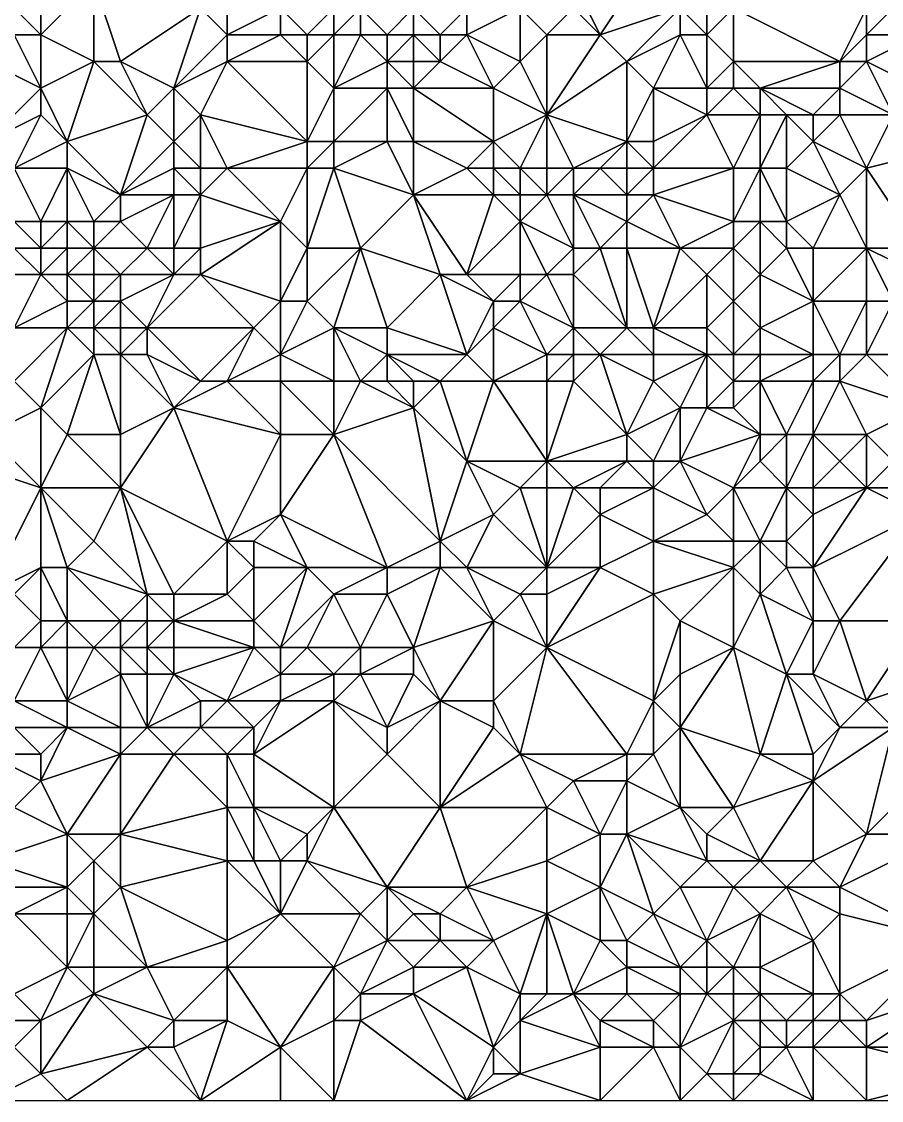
# Model space of a CAD drawing. Header units: metres. Extents: x 305150 to 305680, y 6404300 to 6404580.
# Drawn here: x 305506.6 to 305571.1, y 6404300 to 6404381 of the extents above; entities that cross this region are included whole.
import ezdxf

# ---------------------------------------------------------------- set-up
doc = ezdxf.new("R2010")
doc.units = ezdxf.units.M
doc.layers.add('TERRANG', color=8, linetype='Continuous')

msp = doc.modelspace()

# ---------------------------------------------------------------- meshes
at = {"layer": 'TERRANG'}
mesh = msp.add_polyface(dxfattribs=at)
corners = [(305504, 6404392, 8.912), (305504, 6404390, 9.248), (305506, 6404390, 9.236), (305500, 6404394, 9.308), (305500, 6404392, 9.318), (305502, 6404396, 9.285), (305506, 6404400, 9.986), (305504, 6404406, 10.354), (305502, 6404400, 10.083), (305500, 6404398, 9.939), (305508, 6404384, 11.406), (305510, 6404386, 10.392), (305508, 6404382, 12.089), (305506, 6404382, 12.509), (305502, 6404388, 10.092), (305502, 6404384, 11.909), (305506, 6404380, 12.843), (305504, 6404378, 12.988), (305508, 6404376, 12.043), (305512, 6404384, 10.591), (305512, 6404386, 10.117), (305500, 6404390, 9.59), (305510, 6404398, 9.17), (305510, 6404400, 9.606), (305514, 6404406, 10.098), (305508, 6404404, 10.29), (305506, 6404394, 8.786), (305502, 6404380, 12.914), (305504, 6404382, 12.629), (305500, 6404380, 12.833), (305508, 6404402, 10.145), (305506, 6404396, 8.956), (305502, 6404378, 13.045), (305504, 6404380, 12.96), (305500, 6404386, 11.074), (305500, 6404388, 10.179), (305508, 6404380, 12.404), (305512, 6404378, 11.47), (305508, 6404392, 9.055), (305508, 6404394, 8.864), (305512, 6404396, 9.076), (305512, 6404388, 9.699), (305514, 6404390, 9.656), (305512, 6404398, 9.071), (305514, 6404394, 9.575), (305500, 6404374, 13.173), (305504, 6404372, 12.345)]
mesh.append_faces([[corners[k] for k in face] for face in [(0, 1, 2), (0, 3, 4), (5, 3, 0), (6, 7, 8), (9, 5, 8), (10, 11, 2), (12, 10, 13), (1, 14, 2), (10, 14, 15), (14, 10, 2), (16, 17, 18), (19, 11, 10), (11, 19, 20), (12, 19, 10), (21, 14, 1), (22, 23, 6), (23, 24, 25), (26, 5, 0), (27, 28, 15), (29, 27, 15), (30, 23, 25), (23, 30, 6), (26, 31, 5), (31, 22, 6), (32, 27, 29), (16, 33, 17), (27, 33, 28), (14, 34, 15), (34, 14, 35), (36, 16, 18), (37, 36, 18), (38, 39, 26), (39, 31, 26), (31, 39, 22), (39, 40, 22), (41, 42, 38), (41, 11, 20), (40, 43, 22), (43, 23, 22), (28, 10, 15), (10, 28, 13), (0, 21, 1), (21, 0, 4), (6, 30, 7), (38, 26, 0), (38, 0, 2), (31, 6, 8), (5, 31, 8), (28, 33, 13), (33, 16, 13), (32, 33, 27), (33, 32, 17), (16, 36, 13), (36, 12, 13), (36, 19, 12), (36, 37, 19), (40, 39, 38), (44, 40, 38), (45, 32, 29), (41, 38, 2), (11, 41, 2), (32, 46, 17)]])
mesh = msp.add_polyface(dxfattribs=at)
corners = [(305568, 6404402, 6.54), (305566, 6404404, 6.104), (305566, 6404400, 6.141), (305564, 6404388, 7.104), (305570, 6404388, 9.086), (305568, 6404390, 7.037), (305570, 6404384, 12.409), (305562, 6404406, 5.528), (305556, 6404404, 5.51), (305562, 6404398, 5.977), (305562, 6404392, 6.217), (305564, 6404392, 6.17), (305548, 6404384, 7.454), (305550, 6404380, 8.11), (305554, 6404386, 6.956), (305556, 6404380, 8.526), (305552, 6404378, 8.726), (305554, 6404376, 9.818), (305564, 6404390, 6.44), (305562, 6404388, 6.81), (305560, 6404382, 8.95), (305560, 6404388, 6.725), (305568, 6404396, 6.02), (305570, 6404382, 13.604), (305568, 6404378, 14.923), (305550, 6404392, 7.562), (305554, 6404396, 7.043), (305548, 6404394, 7.849), (305554, 6404398, 6.774), (305554, 6404402, 5.759), (305552, 6404402, 5.781), (305558, 6404384, 7.573), (305558, 6404382, 8.215), (305568, 6404392, 6.284), (305556, 6404390, 6.484), (305552, 6404388, 6.763), (305546, 6404386, 7.646), (305552, 6404390, 6.787), (305558, 6404392, 6.397), (305558, 6404388, 6.688), (305556, 6404382, 7.844), (305558, 6404376, 11.709), (305558, 6404380, 9.174), (305560, 6404378, 11.475), (305548, 6404392, 8.066), (305546, 6404390, 8.415)]
mesh.append_faces([[corners[k] for k in face] for face in [(0, 1, 2), (3, 4, 5), (4, 3, 6), (7, 8, 9), (10, 11, 9), (12, 13, 14), (15, 16, 17), (18, 11, 10), (18, 3, 5), (3, 19, 20), (18, 19, 3), (21, 19, 10), (19, 18, 10), (22, 0, 2), (9, 22, 2), (11, 22, 9), (23, 20, 24), (25, 26, 27), (28, 26, 9), (28, 29, 30), (27, 28, 30), (26, 28, 27), (31, 32, 20), (33, 22, 11), (34, 35, 14), (35, 12, 14), (12, 35, 36), (25, 37, 26), (37, 34, 26), (37, 35, 34), (38, 21, 10), (34, 38, 26), (38, 10, 9), (26, 38, 9), (39, 31, 21), (31, 39, 14), (39, 34, 14), (38, 39, 21), (39, 38, 34), (40, 31, 14), (40, 32, 31), (13, 40, 14), (41, 42, 15), (43, 42, 41), (42, 43, 20), (32, 42, 20), (7, 9, 2), (31, 19, 21), (19, 31, 20), (23, 3, 20), (29, 28, 8), (8, 28, 9), (18, 33, 11), (33, 18, 5), (37, 25, 44), (45, 37, 44), (35, 37, 45), (20, 43, 24), (15, 40, 16), (40, 13, 16), (42, 40, 15), (40, 42, 32)]])
mesh = msp.add_polyface(dxfattribs=at)
corners = [(305544, 6404404, 5.737), (305540, 6404404, 6.121), (305544, 6404402, 6.016), (305552, 6404402, 5.781), (305538, 6404402, 6.817), (305542, 6404396, 7.549), (305548, 6404394, 7.849), (305540, 6404380, 7.672), (305538, 6404378, 7.889), (305542, 6404376, 8.195), (305542, 6404394, 8.236), (305540, 6404394, 8.819), (305544, 6404378, 7.959), (305536, 6404398, 8.777), (305536, 6404382, 8.508), (305540, 6404382, 7.801), (305540, 6404384, 8.318), (305538, 6404392, 10.26), (305540, 6404392, 9.484), (305546, 6404390, 8.415), (305542, 6404388, 8.919), (305546, 6404386, 7.646), (305550, 6404380, 8.11), (305546, 6404380, 7.832), (305546, 6404374, 9.147), (305548, 6404382, 7.671), (305548, 6404384, 7.454), (305538, 6404404, 6.473), (305536, 6404394, 10.439), (305550, 6404392, 7.562), (305548, 6404392, 8.066), (305538, 6404380, 7.802), (305546, 6404392, 8.409), (305542, 6404386, 8.374), (305542, 6404390, 9.087), (305544, 6404384, 7.635), (305552, 6404388, 6.763), (305544, 6404392, 8.568), (305542, 6404392, 8.844), (305542, 6404384, 7.848), (305540, 6404390, 9.762), (305544, 6404382, 7.592), (305538, 6404388, 10.415), (305536, 6404386, 10.436), (305538, 6404390, 10.53), (305536, 6404380, 7.971), (305536, 6404390, 11)]
mesh.append_faces([[corners[k] for k in face] for face in [(0, 1, 2), (3, 0, 2), (1, 4, 2), (4, 5, 2), (5, 6, 2), (6, 3, 2), (7, 8, 9), (10, 5, 11), (12, 7, 9), (5, 13, 11), (4, 13, 5), (14, 15, 16), (17, 18, 11), (19, 20, 21), (22, 23, 24), (23, 22, 25), (22, 26, 25), (27, 4, 1), (28, 17, 11), (29, 6, 30), (15, 31, 7), (31, 15, 14), (31, 8, 7), (6, 32, 30), (32, 19, 30), (20, 33, 21), (34, 20, 19), (35, 26, 21), (33, 35, 21), (36, 19, 21), (37, 10, 38), (32, 37, 19), (37, 34, 19), (34, 37, 38), (39, 33, 16), (39, 35, 33), (15, 39, 16), (34, 40, 20), (41, 15, 7), (12, 41, 7), (41, 12, 23), (39, 41, 35), (41, 39, 15), (41, 23, 25), (33, 42, 16), (42, 43, 16), (42, 33, 20), (40, 42, 20), (44, 42, 40), (10, 18, 38), (18, 10, 11), (31, 45, 8), (10, 37, 5), (37, 6, 5), (37, 32, 6), (18, 40, 38), (40, 34, 38), (35, 41, 26), (26, 41, 25), (44, 40, 18), (44, 18, 17), (42, 44, 46)]])
mesh = msp.add_polyface(dxfattribs=at)
corners = [(305512, 6404378, 11.47), (305510, 6404372, 11.644), (305516, 6404374, 11.415), (305520, 6404374, 10.963), (305518, 6404372, 11.196), (305520, 6404370, 11.366), (305528, 6404378, 8.799), (305528, 6404372, 10.404), (305530, 6404376, 8.93), (305520, 6404382, 9.322), (305522, 6404384, 9.133), (305522, 6404386, 9.333), (305522, 6404382, 9.091), (305522, 6404378, 9.91), (305518, 6404376, 11.14), (305526, 6404380, 8.806), (305530, 6404382, 8.708), (305526, 6404384, 9.067), (305526, 6404382, 8.783), (305538, 6404378, 7.889), (305536, 6404378, 8.006), (305536, 6404376, 8.408), (305532, 6404382, 8.743), (305534, 6404386, 10.593), (305532, 6404386, 10.435), (305536, 6404382, 8.508), (305514, 6404378, 11.287), (305512, 6404384, 10.591), (305532, 6404380, 8.311), (305530, 6404380, 8.453), (305522, 6404370, 11.38), (305530, 6404372, 10.114), (305522, 6404380, 9.349), (305530, 6404386, 10.086), (305514, 6404388, 9.669), (305534, 6404380, 8.146), (305536, 6404386, 10.436), (305540, 6404384, 8.318), (305528, 6404380, 8.607), (305534, 6404378, 8.183), (305534, 6404376, 8.608), (305536, 6404380, 7.971), (305538, 6404380, 7.802), (305536, 6404372, 9.643), (305534, 6404372, 9.768), (305514, 6404368, 11.575), (305528, 6404370, 11.217)]
mesh.append_faces([[corners[k] for k in face] for face in [(0, 1, 2), (3, 4, 5), (6, 7, 8), (9, 10, 11), (12, 10, 9), (3, 13, 14), (13, 6, 15), (7, 13, 3), (13, 7, 6), (16, 17, 18), (10, 17, 11), (19, 20, 21), (22, 23, 24), (23, 22, 25), (26, 2, 14), (26, 0, 2), (9, 26, 14), (27, 26, 9), (0, 26, 27), (28, 29, 8), (29, 6, 8), (30, 7, 3), (7, 31, 8), (32, 12, 9), (32, 13, 15), (33, 17, 16), (34, 27, 9), (35, 22, 28), (22, 35, 25), (36, 25, 37), (38, 29, 16), (15, 38, 18), (38, 16, 18), (6, 38, 15), (29, 38, 6), (39, 35, 28), (40, 39, 8), (39, 28, 8), (41, 42, 25), (35, 41, 25), (40, 43, 21), (43, 40, 44), (45, 4, 2), (2, 4, 14), (4, 3, 14), (17, 10, 12), (17, 12, 18), (29, 22, 16), (22, 29, 28), (40, 31, 44), (31, 40, 8), (46, 31, 7), (13, 32, 14), (32, 9, 14), (12, 32, 18), (32, 15, 18), (22, 33, 16), (39, 40, 21), (20, 39, 21), (41, 20, 19), (41, 39, 20), (39, 41, 35)]])
mesh = msp.add_polyface(dxfattribs=at)
corners = [(305578, 6404372, 17.521), (305570, 6404370, 16.68), (305574, 6404364, 18.424), (305582, 6404368, 19.09), (305580, 6404362, 19.774), (305586, 6404366, 19.852), (305588, 6404362, 20.062), (305578, 6404362, 19.547), (305572, 6404374, 16.553), (305568, 6404374, 15.827), (305568, 6404376, 15.563), (305582, 6404370, 18.887), (305588, 6404384, 12.913), (305584, 6404384, 12.705), (305584, 6404382, 13.826), (305570, 6404380, 14.63), (305570, 6404378, 15.494), (305574, 6404380, 15.213), (305568, 6404378, 14.923), (305574, 6404376, 16.322), (305572, 6404382, 14.176), (305574, 6404382, 14.459), (305576, 6404382, 14.483), (305586, 6404370, 19.919), (305580, 6404378, 15.572), (305578, 6404374, 17.001), (305570, 6404364, 18.175), (305574, 6404362, 18.826), (305568, 6404368, 16.99), (305570, 6404382, 13.604), (305580, 6404382, 14.177), (305578, 6404382, 14.374), (305580, 6404380, 14.848), (305582, 6404380, 14.735), (305584, 6404372, 19.134), (305584, 6404380, 14.872), (305582, 6404378, 15.754), (305586, 6404380, 15.395), (305586, 6404372, 19.617), (305586, 6404376, 17.969), (305584, 6404374, 18.45), (305586, 6404374, 18.998), (305574, 6404384, 13.362), (305572, 6404384, 13.06), (305578, 6404384, 13.228)]
mesh.append_faces([[corners[k] for k in face] for face in [(0, 1, 2), (3, 0, 2), (3, 4, 5), (4, 6, 5), (7, 3, 2), (7, 4, 3), (8, 9, 1), (0, 8, 1), (8, 10, 9), (11, 0, 3), (12, 13, 14), (15, 16, 17), (8, 16, 10), (10, 16, 18), (16, 15, 18), (16, 19, 17), (19, 16, 8), (20, 15, 17), (21, 20, 17), (22, 21, 17), (23, 3, 5), (23, 11, 3), (24, 19, 25), (19, 24, 17), (26, 27, 2), (1, 26, 2), (28, 26, 1), (20, 29, 15), (15, 29, 18), (30, 31, 32), (33, 30, 32), (30, 33, 14), (23, 34, 11), (35, 33, 36), (35, 37, 14), (33, 35, 14), (38, 34, 23), (39, 36, 40), (41, 39, 40), (39, 35, 36), (35, 39, 37), (19, 0, 25), (19, 8, 0), (20, 42, 43), (42, 20, 21), (22, 42, 21), (40, 24, 25), (36, 24, 40), (31, 24, 32), (24, 22, 17), (22, 24, 31), (33, 24, 36), (24, 33, 32), (29, 20, 43), (13, 30, 14), (44, 22, 31), (30, 44, 31), (34, 40, 25), (0, 34, 25), (11, 34, 0), (38, 41, 40), (34, 38, 40)]])
mesh = msp.add_polyface(dxfattribs=at)
corners = [(305552, 6404364, 16.131), (305552, 6404358, 20.393), (305554, 6404358, 20.507), (305550, 6404370, 10.8), (305548, 6404370, 10.538), (305548, 6404368, 11.805), (305552, 6404368, 12.394), (305542, 6404368, 10.979), (305540, 6404370, 9.994), (305536, 6404368, 11.29), (305552, 6404366, 14.458), (305554, 6404368, 13.035), (305542, 6404376, 8.195), (305538, 6404378, 7.889), (305536, 6404376, 8.408), (305544, 6404378, 7.959), (305546, 6404374, 9.147), (305546, 6404380, 7.832), (305552, 6404372, 10.546), (305552, 6404378, 8.726), (305554, 6404376, 9.818), (305542, 6404370, 9.963), (305548, 6404362, 16.926), (305548, 6404358, 19.622), (305546, 6404362, 16.413), (305548, 6404364, 15.53), (305544, 6404360, 16.965), (305542, 6404358, 17.301), (305546, 6404356, 19.833), (305544, 6404362, 15.705), (305550, 6404364, 15.918), (305542, 6404372, 9.262), (305536, 6404372, 9.643), (305544, 6404370, 10.107), (305552, 6404370, 11.132), (305550, 6404380, 8.11), (305546, 6404370, 10.319), (305540, 6404362, 14.603), (305544, 6404366, 12.624), (305544, 6404368, 11.204), (305542, 6404360, 16.253), (305546, 6404368, 11.503), (305538, 6404362, 14.445), (305540, 6404356, 18.028), (305554, 6404370, 11.777)]
mesh.append_faces([[corners[k] for k in face] for face in [(0, 1, 2), (3, 4, 5), (6, 3, 5), (7, 8, 9), (6, 10, 11), (10, 6, 5), (12, 13, 14), (15, 12, 16), (17, 15, 16), (18, 19, 16), (19, 18, 20), (21, 8, 7), (1, 22, 23), (22, 24, 23), (22, 25, 24), (26, 27, 28), (24, 26, 23), (29, 26, 24), (25, 30, 5), (30, 10, 5), (10, 30, 0), (22, 30, 25), (31, 32, 8), (21, 31, 8), (31, 21, 33), (12, 31, 16), (31, 33, 16), (34, 18, 3), (6, 34, 3), (19, 35, 16), (36, 4, 16), (33, 36, 16), (37, 38, 7), (38, 37, 29), (38, 39, 7), (38, 29, 24), (25, 38, 24), (26, 40, 27), (37, 40, 29), (40, 26, 29), (38, 41, 39), (41, 25, 5), (41, 38, 25), (18, 4, 3), (4, 18, 16), (21, 39, 33), (39, 21, 7), (42, 37, 9), (37, 7, 9), (30, 22, 1), (30, 1, 0), (32, 31, 14), (31, 12, 14), (40, 43, 27), (43, 40, 42), (40, 37, 42), (44, 34, 6), (34, 44, 18), (36, 41, 4), (4, 41, 5), (39, 41, 33), (41, 36, 33)]])
mesh = msp.add_polyface(dxfattribs=at)
corners = [(305570, 6404370, 16.68), (305568, 6404374, 15.827), (305566, 6404372, 15.611), (305560, 6404366, 16.672), (305560, 6404370, 14.637), (305554, 6404368, 13.035), (305556, 6404364, 16.613), (305552, 6404364, 16.131), (305554, 6404358, 20.507), (305568, 6404368, 16.99), (305552, 6404366, 14.458), (305566, 6404374, 15.358), (305564, 6404374, 14.814), (305568, 6404376, 15.563), (305564, 6404364, 18.232), (305566, 6404360, 19.367), (305566, 6404364, 18.274), (305562, 6404362, 18.789), (305560, 6404364, 17.596), (305562, 6404358, 20.408), (305552, 6404372, 10.546), (305554, 6404372, 11.106), (305554, 6404376, 9.818), (305558, 6404374, 12.517), (305562, 6404376, 13.418), (305562, 6404374, 14.124), (305570, 6404364, 18.175), (305566, 6404356, 19.819), (305564, 6404370, 15.797), (305562, 6404366, 17.256), (305558, 6404362, 18.301), (305558, 6404358, 20.695), (305558, 6404376, 11.709), (305556, 6404380, 8.526), (305554, 6404370, 11.777), (305562, 6404370, 15.353), (305564, 6404366, 17.618), (305560, 6404360, 19.713), (305560, 6404376, 12.654), (305560, 6404378, 11.475), (305568, 6404378, 14.923), (305552, 6404368, 12.394), (305560, 6404356, 21.334)]
mesh.append_faces([[corners[k] for k in face] for face in [(0, 1, 2), (3, 4, 5), (6, 3, 5), (6, 7, 8), (9, 0, 2), (10, 6, 5), (6, 10, 7), (1, 11, 2), (11, 12, 2), (13, 11, 1), (14, 15, 16), (15, 14, 17), (6, 18, 3), (19, 15, 17), (20, 21, 22), (21, 23, 22), (24, 25, 12), (25, 23, 4), (26, 9, 16), (19, 27, 15), (28, 9, 2), (12, 28, 2), (18, 29, 3), (30, 18, 6), (31, 30, 8), (30, 6, 8), (23, 32, 22), (32, 33, 22), (4, 34, 5), (35, 25, 4), (36, 14, 16), (9, 36, 16), (28, 36, 9), (36, 29, 14), (37, 19, 17), (37, 30, 31), (38, 25, 24), (25, 38, 23), (38, 32, 23), (39, 38, 24), (38, 39, 32), (24, 11, 13), (24, 13, 40), (11, 24, 12), (15, 26, 16), (29, 18, 17), (14, 29, 17), (21, 34, 23), (23, 34, 4), (34, 41, 5), (34, 21, 20), (35, 28, 12), (25, 35, 12), (29, 35, 3), (35, 4, 3), (36, 35, 29), (35, 36, 28), (19, 37, 42), (42, 37, 31), (18, 37, 17), (30, 37, 18), (39, 24, 40)]])
mesh = msp.add_polyface(dxfattribs=at)
corners = [(305514, 6404368, 11.575), (305510, 6404372, 11.644), (305510, 6404370, 11.671), (305506, 6404370, 12.086), (305508, 6404374, 11.867), (305510, 6404366, 11.942), (305512, 6404366, 11.954), (305508, 6404366, 12.045), (305506, 6404366, 12.185), (305504, 6404370, 12.303), (305500, 6404372, 13.032), (305502, 6404366, 12.64), (305504, 6404372, 12.345), (305500, 6404374, 13.173), (305500, 6404364, 13.145), (305502, 6404364, 12.807), (305502, 6404362, 13.206), (305504, 6404362, 13.141), (305506, 6404364, 12.483), (305502, 6404358, 15.425), (305504, 6404356, 17.594), (305504, 6404358, 16.038), (305502, 6404354, 18.598), (305506, 6404358, 16.99), (305504, 6404360, 14.411), (305506, 6404354, 19.215), (305512, 6404358, 18.659), (305510, 6404358, 18.381), (305512, 6404356, 19.391), (305510, 6404360, 17.121), (305506, 6404362, 13.489), (305500, 6404360, 14.089), (305502, 6404360, 14.042), (305510, 6404362, 15.104), (305508, 6404362, 14.247), (305512, 6404378, 11.47), (305508, 6404376, 12.043), (305512, 6404364, 13.243), (305510, 6404364, 12.901), (305508, 6404364, 12.629), (305504, 6404378, 12.988), (305502, 6404378, 13.045), (305512, 6404360, 17.496), (305508, 6404352, 20.259), (305500, 6404358, 15.207), (305500, 6404354, 18.217)]
mesh.append_faces([[corners[k] for k in face] for face in [(0, 1, 2), (1, 3, 2), (1, 4, 3), (5, 6, 2), (3, 7, 2), (7, 5, 2), (8, 7, 3), (9, 10, 11), (9, 8, 3), (8, 9, 11), (4, 12, 3), (12, 9, 3), (9, 12, 10), (12, 13, 10), (14, 15, 11), (15, 14, 16), (17, 15, 16), (15, 17, 18), (19, 20, 21), (20, 19, 22), (21, 23, 24), (23, 20, 25), (20, 23, 21), (26, 27, 28), (23, 27, 29), (27, 23, 25), (17, 30, 18), (30, 17, 24), (23, 30, 24), (16, 31, 32), (33, 34, 29), (34, 23, 29), (34, 30, 23), (1, 35, 36), (4, 1, 36), (37, 6, 5), (37, 5, 38), (5, 39, 38), (7, 39, 5), (39, 8, 18), (8, 39, 7), (17, 16, 32), (24, 17, 32), (19, 24, 32), (19, 21, 24), (12, 4, 36), (40, 12, 36), (13, 12, 41), (8, 15, 18), (15, 8, 11), (33, 37, 38), (33, 29, 42), (29, 27, 42), (27, 43, 28), (39, 34, 38), (34, 33, 38), (34, 39, 18), (30, 34, 18), (44, 45, 22), (19, 44, 22), (44, 19, 32), (31, 44, 32)]])
mesh = msp.add_polyface(dxfattribs=at)
corners = [(305534, 6404372, 9.768), (305530, 6404370, 10.995), (305536, 6404368, 11.29), (305524, 6404358, 17.216), (305526, 6404360, 16.101), (305520, 6404362, 15.757), (305514, 6404368, 11.575), (305518, 6404368, 12.025), (305518, 6404370, 11.351), (305514, 6404366, 12.219), (305536, 6404372, 9.643), (305540, 6404370, 9.994), (305532, 6404364, 14.111), (305538, 6404362, 14.445), (305534, 6404358, 16.492), (305540, 6404356, 18.028), (305530, 6404358, 16.724), (305510, 6404372, 11.644), (305516, 6404374, 11.415), (305516, 6404358, 18.456), (305518, 6404362, 15.853), (305514, 6404360, 17.525), (305520, 6404370, 11.366), (305518, 6404372, 11.196), (305528, 6404360, 15.983), (305526, 6404356, 18.212), (305526, 6404366, 13.705), (305520, 6404368, 12.218), (305520, 6404364, 14.677), (305512, 6404366, 11.954), (305510, 6404370, 11.671), (305514, 6404362, 15.814), (305514, 6404358, 18.661), (305522, 6404370, 11.38), (305520, 6404374, 10.963), (305528, 6404370, 11.217), (305528, 6404372, 10.404), (305530, 6404372, 10.114), (305528, 6404364, 14.542), (305516, 6404364, 14.247), (305518, 6404364, 14.566), (305512, 6404364, 13.243), (305512, 6404362, 15.577), (305512, 6404360, 17.496), (305512, 6404358, 18.659), (305510, 6404362, 15.104), (305510, 6404358, 18.381)]
mesh.append_faces([[corners[k] for k in face] for face in [(0, 1, 2), (3, 4, 5), (6, 7, 8), (7, 6, 9), (10, 0, 2), (11, 10, 2), (12, 13, 2), (1, 12, 2), (14, 15, 13), (12, 14, 13), (14, 12, 16), (17, 6, 18), (19, 20, 21), (20, 19, 5), (22, 23, 8), (12, 24, 16), (3, 25, 4), (24, 25, 16), (25, 24, 4), (26, 27, 28), (6, 29, 9), (29, 6, 30), (20, 31, 21), (32, 19, 21), (33, 34, 22), (27, 33, 22), (33, 27, 26), (35, 33, 26), (33, 35, 36), (37, 1, 0), (38, 26, 4), (24, 38, 4), (38, 24, 12), (38, 12, 1), (39, 20, 40), (39, 31, 20), (7, 39, 40), (39, 7, 9), (29, 41, 9), (31, 41, 42), (28, 20, 5), (20, 28, 40), (26, 28, 5), (4, 26, 5), (19, 3, 5), (23, 6, 8), (7, 27, 8), (27, 22, 8), (28, 27, 40), (27, 7, 40), (43, 31, 42), (31, 43, 21), (37, 35, 1), (35, 38, 1), (38, 35, 26), (39, 41, 31), (41, 39, 9), (43, 44, 21), (44, 32, 21), (41, 45, 42), (45, 43, 42), (46, 44, 43)]])
mesh = msp.add_polyface(dxfattribs=at)
corners = [(305584, 6404356, 21.481), (305582, 6404356, 20.764), (305582, 6404354, 21.9), (305574, 6404362, 18.826), (305578, 6404362, 19.547), (305574, 6404364, 18.424), (305582, 6404358, 20.328), (305578, 6404354, 20.743), (305580, 6404362, 19.774), (305574, 6404352, 20.59), (305574, 6404356, 20.097), (305570, 6404356, 19.523), (305580, 6404354, 21.174), (305582, 6404352, 23.522), (305580, 6404342, 25.345), (305580, 6404338, 26.771), (305586, 6404340, 26.229), (305578, 6404352, 21.519), (305576, 6404352, 20.914), (305576, 6404354, 20.519), (305576, 6404350, 21.674), (305572, 6404348, 21.125), (305574, 6404346, 22.636), (305570, 6404346, 21.269), (305584, 6404358, 20.569), (305578, 6404348, 23.385), (305572, 6404360, 18.96), (305570, 6404360, 18.887), (305570, 6404350, 20.416), (305584, 6404352, 24.527), (305582, 6404350, 24.638), (305582, 6404348, 25.093), (305580, 6404346, 24.57), (305584, 6404346, 25.7), (305574, 6404344, 23.364), (305566, 6404340, 22.319), (305570, 6404364, 18.175), (305568, 6404354, 19.771), (305566, 6404350, 20.331), (305580, 6404344, 24.916), (305566, 6404360, 19.367), (305568, 6404356, 19.543), (305578, 6404342, 25.036), (305568, 6404348, 20.514), (305568, 6404336, 24.554), (305586, 6404342, 25.902), (305578, 6404338, 26.592), (305574, 6404336, 26.325)]
mesh.append_faces([[corners[k] for k in face] for face in [(0, 1, 2), (3, 4, 5), (6, 4, 7), (8, 4, 6), (9, 10, 11), (4, 10, 7), (10, 4, 3), (12, 13, 2), (1, 12, 2), (14, 15, 16), (12, 17, 13), (17, 12, 7), (18, 19, 9), (19, 10, 9), (10, 19, 7), (20, 9, 21), (22, 20, 21), (20, 18, 9), (20, 17, 18), (23, 22, 21), (24, 8, 6), (25, 20, 22), (20, 25, 17), (10, 26, 11), (26, 27, 11), (26, 10, 3), (9, 28, 21), (13, 29, 2), (17, 30, 13), (25, 30, 17), (30, 25, 31), (32, 33, 31), (25, 32, 31), (23, 34, 22), (34, 23, 35), (26, 36, 27), (36, 26, 3), (28, 37, 38), (32, 39, 33), (40, 41, 27), (27, 41, 11), (41, 37, 11), (39, 42, 14), (12, 6, 7), (12, 1, 6), (17, 19, 18), (19, 17, 7), (1, 24, 6), (23, 28, 43), (28, 23, 21), (34, 35, 44), (36, 40, 27), (37, 28, 9), (37, 9, 11), (45, 39, 14), (42, 32, 25), (42, 25, 22), (34, 42, 22), (42, 39, 32), (42, 46, 15), (14, 42, 15), (42, 34, 47)]])
mesh = msp.add_polyface(dxfattribs=at)
corners = [(305566, 6404354, 19.944), (305562, 6404354, 21.156), (305564, 6404350, 20.536), (305552, 6404358, 20.393), (305554, 6404356, 21.369), (305554, 6404358, 20.507), (305546, 6404356, 19.833), (305542, 6404358, 17.301), (305542, 6404354, 19.409), (305540, 6404348, 21.237), (305544, 6404346, 22.311), (305546, 6404348, 22.302), (305566, 6404350, 20.331), (305568, 6404348, 20.514), (305566, 6404346, 20.667), (305558, 6404356, 21.457), (305556, 6404352, 22.239), (305558, 6404352, 22.072), (305556, 6404348, 22.252), (305552, 6404350, 22.315), (305548, 6404354, 21.018), (305560, 6404356, 21.334), (305558, 6404358, 20.695), (305570, 6404350, 20.416), (305562, 6404350, 20.956), (305562, 6404348, 20.866), (305560, 6404352, 21.697), (305546, 6404354, 20.549), (305548, 6404356, 20.505), (305548, 6404358, 19.622), (305554, 6404354, 21.856), (305554, 6404348, 22.5), (305554, 6404346, 22.388), (305552, 6404348, 22.551), (305544, 6404360, 16.965), (305560, 6404354, 21.675), (305562, 6404358, 20.408), (305562, 6404356, 20.916), (305566, 6404356, 19.819), (305568, 6404354, 19.771), (305564, 6404346, 20.705), (305550, 6404356, 20.956), (305568, 6404356, 19.543), (305566, 6404360, 19.367), (305548, 6404346, 22.62), (305550, 6404346, 22.638), (305560, 6404346, 21.12)]
mesh.append_faces([[corners[k] for k in face] for face in [(0, 1, 2), (3, 4, 5), (6, 7, 8), (9, 10, 11), (12, 0, 2), (13, 12, 14), (15, 16, 17), (16, 18, 17), (19, 20, 11), (15, 21, 22), (23, 12, 13), (24, 25, 2), (1, 24, 2), (24, 1, 26), (11, 27, 8), (20, 27, 11), (27, 6, 8), (6, 28, 29), (16, 30, 19), (30, 15, 4), (30, 16, 15), (18, 31, 32), (31, 33, 32), (33, 31, 19), (31, 16, 19), (16, 31, 18), (34, 6, 29), (1, 35, 26), (26, 35, 17), (35, 15, 17), (35, 21, 15), (36, 21, 37), (38, 36, 37), (12, 39, 0), (25, 40, 2), (41, 3, 29), (28, 41, 29), (41, 28, 20), (3, 41, 4), (41, 30, 4), (38, 42, 43), (15, 22, 5), (4, 15, 5), (44, 33, 11), (33, 19, 11), (33, 44, 45), (25, 24, 46), (24, 26, 17), (18, 24, 17), (24, 18, 46), (28, 27, 20), (27, 28, 6), (21, 35, 37), (35, 1, 37), (1, 38, 37), (38, 1, 0), (12, 40, 14), (40, 12, 2), (30, 41, 19), (41, 20, 19), (42, 38, 0), (39, 42, 0)]])
mesh = msp.add_polyface(dxfattribs=at)
corners = [(305506, 6404330, 22.717), (305510, 6404330, 23.224), (305508, 6404334, 23.6), (305508, 6404340, 23.148), (305508, 6404346, 21.986), (305504, 6404338, 23.005), (305512, 6404342, 23.019), (305514, 6404346, 21.757), (305504, 6404332, 22.844), (305496, 6404334, 22.312), (305496, 6404330, 21.873), (305506, 6404338, 23.238), (305508, 6404336, 23.632), (305498, 6404342, 21.717), (305494, 6404336, 22.109), (305510, 6404350, 20.938), (305504, 6404336, 23.145), (305506, 6404334, 23.331), (305504, 6404328, 22.134), (305494, 6404330, 21.816), (305502, 6404348, 21.016), (305500, 6404352, 19.469), (305498, 6404352, 19.093), (305500, 6404350, 20.303), (305494, 6404354, 16.828), (305494, 6404350, 19.602), (305510, 6404334, 23.958), (305512, 6404334, 24.386), (305504, 6404350, 20.741), (305508, 6404352, 20.259), (305512, 6404356, 19.391), (305506, 6404354, 19.215), (305500, 6404354, 18.217), (305502, 6404352, 19.719), (305502, 6404354, 18.598), (305510, 6404336, 23.947), (305510, 6404340, 23.357), (305514, 6404336, 24.578), (305496, 6404346, 21.153), (305492, 6404344, 21.482), (305502, 6404350, 20.529), (305504, 6404356, 17.594), (305496, 6404356, 16.104), (305496, 6404348, 20.609), (305492, 6404348, 20.368), (305492, 6404346, 21.059), (305510, 6404358, 18.381)]
mesh.append_faces([[corners[k] for k in face] for face in [(0, 1, 2), (3, 4, 5), (4, 6, 7), (8, 9, 10), (11, 3, 5), (11, 12, 3), (13, 9, 5), (9, 13, 14), (15, 4, 7), (9, 16, 5), (8, 16, 9), (16, 11, 5), (17, 8, 0), (17, 0, 2), (17, 16, 8), (12, 17, 2), (8, 18, 0), (18, 8, 10), (9, 19, 10), (4, 20, 5), (20, 13, 5), (21, 22, 23), (22, 24, 25), (1, 26, 2), (27, 26, 1), (28, 20, 4), (29, 15, 30), (28, 29, 31), (21, 32, 22), (33, 31, 34), (33, 28, 31), (35, 26, 27), (36, 35, 37), (38, 39, 13), (20, 38, 13), (28, 40, 20), (20, 40, 23), (33, 40, 28), (31, 41, 34), (32, 42, 22), (42, 24, 22), (43, 22, 25), (22, 43, 23), (44, 43, 25), (16, 17, 11), (11, 17, 12), (29, 28, 4), (15, 29, 4), (36, 4, 3), (4, 36, 6), (33, 32, 21), (32, 33, 34), (26, 35, 2), (35, 12, 2), (35, 36, 3), (12, 35, 3), (40, 33, 21), (40, 21, 23), (43, 38, 20), (43, 20, 23), (43, 45, 38), (29, 46, 31)]])
mesh = msp.add_polyface(dxfattribs=at)
corners = [(305526, 6404330, 21.997), (305526, 6404332, 22.25), (305522, 6404330, 22.614), (305524, 6404334, 23.071), (305528, 6404340, 22.288), (305524, 6404342, 21.952), (305524, 6404340, 22.393), (305526, 6404334, 22.588), (305524, 6404336, 23.144), (305524, 6404358, 17.216), (305520, 6404354, 19.579), (305522, 6404354, 19.389), (305522, 6404338, 23.27), (305518, 6404338, 24.013), (305522, 6404342, 22.126), (305514, 6404346, 21.757), (305526, 6404344, 21.435), (305526, 6404350, 20.181), (305512, 6404342, 23.019), (305516, 6404338, 24.156), (305518, 6404352, 20.278), (305514, 6404350, 20.91), (305510, 6404350, 20.938), (305512, 6404356, 19.391), (305526, 6404356, 18.212), (305518, 6404336, 24.536), (305514, 6404328, 22.759), (305514, 6404332, 24.444), (305510, 6404330, 23.224), (305512, 6404334, 24.386), (305516, 6404358, 18.456), (305516, 6404356, 19.274), (305526, 6404354, 19.079), (305514, 6404336, 24.578), (305516, 6404336, 24.69), (305514, 6404356, 19.408), (305514, 6404334, 24.756), (305516, 6404328, 22.717), (305518, 6404332, 24.369), (305516, 6404332, 24.607), (305520, 6404330, 23.009), (305510, 6404336, 23.947), (305516, 6404334, 24.91), (305518, 6404334, 24.724), (305512, 6404358, 18.659), (305514, 6404358, 18.661), (305510, 6404340, 23.357)]
mesh.append_faces([[corners[k] for k in face] for face in [(0, 1, 2), (1, 3, 2), (4, 5, 6), (7, 8, 3), (9, 10, 11), (12, 8, 6), (13, 14, 15), (12, 14, 13), (14, 16, 17), (14, 5, 16), (5, 14, 6), (14, 12, 6), (18, 19, 15), (19, 13, 15), (20, 21, 15), (14, 20, 15), (20, 14, 17), (11, 20, 17), (10, 20, 11), (21, 22, 15), (22, 21, 23), (24, 9, 11), (25, 12, 13), (26, 27, 28), (27, 29, 28), (30, 31, 10), (31, 20, 10), (32, 11, 17), (32, 24, 11), (19, 33, 34), (21, 35, 23), (36, 29, 27), (36, 33, 29), (37, 38, 39), (38, 37, 40), (33, 41, 29), (30, 10, 9), (19, 25, 13), (25, 19, 34), (42, 25, 34), (25, 42, 43), (25, 43, 3), (8, 25, 3), (12, 25, 8), (31, 35, 20), (20, 35, 21), (44, 35, 45), (35, 44, 23), (45, 35, 30), (35, 31, 30), (43, 38, 3), (3, 38, 2), (38, 40, 2), (42, 38, 43), (38, 42, 39), (46, 19, 18), (46, 33, 19), (42, 36, 39), (36, 27, 39), (36, 42, 34), (33, 36, 34), (27, 37, 39)]])
mesh = msp.add_polyface(dxfattribs=at)
corners = [(305526, 6404344, 21.435), (305530, 6404350, 20.066), (305526, 6404350, 20.181), (305532, 6404334, 22.249), (305530, 6404338, 22.474), (305528, 6404334, 22.314), (305534, 6404340, 22.362), (305540, 6404348, 21.237), (305546, 6404348, 22.302), (305542, 6404354, 19.409), (305536, 6404332, 22.335), (305538, 6404330, 22.83), (305536, 6404334, 22.152), (305528, 6404340, 22.288), (305524, 6404342, 21.952), (305524, 6404336, 23.144), (305524, 6404340, 22.393), (305538, 6404354, 19.066), (305538, 6404342, 22.144), (305538, 6404340, 22.319), (305540, 6404340, 22.212), (305542, 6404336, 21.895), (305544, 6404338, 21.84), (305542, 6404330, 22.952), (305526, 6404334, 22.588), (305526, 6404332, 22.25), (305524, 6404334, 23.071), (305530, 6404332, 22.09), (305534, 6404338, 22.514), (305542, 6404344, 22.163), (305544, 6404346, 22.311), (305536, 6404352, 19.739), (305542, 6404358, 17.301), (305540, 6404356, 18.028), (305532, 6404332, 22.193), (305534, 6404328, 22.834), (305530, 6404330, 22.117), (305536, 6404354, 18.955), (305534, 6404354, 18.833), (305526, 6404356, 18.212), (305530, 6404354, 18.733), (305530, 6404358, 16.724), (305534, 6404356, 17.618), (305534, 6404358, 16.492), (305526, 6404354, 19.079), (305532, 6404354, 18.704), (305526, 6404330, 21.997)]
mesh.append_faces([[corners[k] for k in face] for face in [(0, 1, 2), (3, 4, 5), (6, 1, 0), (7, 8, 9), (10, 11, 12), (13, 6, 0), (6, 13, 4), (14, 13, 0), (15, 13, 16), (17, 7, 9), (6, 18, 1), (19, 18, 6), (18, 19, 20), (21, 22, 20), (21, 19, 12), (19, 21, 20), (11, 21, 12), (21, 11, 23), (24, 25, 5), (25, 24, 26), (27, 3, 5), (25, 27, 5), (19, 28, 12), (28, 19, 6), (28, 3, 12), (3, 28, 4), (28, 6, 4), (29, 18, 20), (29, 30, 7), (18, 29, 7), (17, 31, 7), (32, 33, 9), (33, 17, 9), (10, 34, 35), (34, 27, 36), (27, 34, 3), (31, 37, 38), (37, 31, 17), (39, 40, 41), (42, 43, 41), (37, 42, 38), (39, 44, 40), (42, 45, 38), (45, 40, 1), (40, 45, 41), (45, 42, 41), (13, 24, 4), (4, 24, 5), (24, 13, 15), (27, 25, 46), (36, 27, 46), (31, 18, 7), (18, 31, 1), (34, 10, 12), (3, 34, 12), (43, 42, 33), (33, 42, 17), (42, 37, 17), (40, 44, 1), (1, 44, 2), (31, 45, 1), (45, 31, 38)]])
mesh = msp.add_polyface(dxfattribs=at)
corners = [(305554, 6404338, 21.963), (305550, 6404340, 21.789), (305546, 6404334, 22.51), (305560, 6404340, 21.676), (305556, 6404336, 22.32), (305546, 6404348, 22.302), (305544, 6404346, 22.311), (305546, 6404346, 22.528), (305550, 6404346, 22.638), (305550, 6404344, 22.43), (305554, 6404346, 22.388), (305560, 6404346, 21.12), (305558, 6404344, 21.381), (305560, 6404342, 21.295), (305554, 6404342, 21.768), (305546, 6404338, 21.816), (305544, 6404338, 21.84), (305542, 6404336, 21.895), (305542, 6404330, 22.952), (305560, 6404334, 22.998), (305556, 6404332, 22.873), (305556, 6404328, 23.844), (305554, 6404330, 23.208), (305570, 6404330, 26.931), (305568, 6404336, 24.554), (305566, 6404332, 24.993), (305566, 6404336, 23.992), (305564, 6404340, 21.786), (305562, 6404338, 22.206), (305566, 6404340, 22.319), (305564, 6404342, 21.2), (305570, 6404346, 21.269), (305568, 6404348, 20.514), (305566, 6404346, 20.667), (305562, 6404342, 21.15), (305556, 6404348, 22.252), (305548, 6404346, 22.62), (305552, 6404348, 22.551), (305546, 6404340, 21.818), (305564, 6404332, 24.487), (305562, 6404326, 25.361), (305566, 6404344, 20.996), (305564, 6404346, 20.705), (305562, 6404348, 20.866), (305542, 6404344, 22.163), (305540, 6404340, 22.212), (305568, 6404328, 26.802)]
mesh.append_faces([[corners[k] for k in face] for face in [(0, 1, 2), (3, 0, 4), (5, 6, 7), (8, 9, 10), (11, 12, 13), (14, 9, 1), (9, 14, 10), (0, 14, 1), (14, 12, 10), (3, 14, 0), (1, 15, 2), (15, 16, 2), (17, 18, 2), (16, 17, 2), (19, 20, 21), (20, 19, 4), (22, 0, 2), (23, 24, 25), (24, 26, 25), (26, 27, 28), (27, 29, 30), (29, 26, 24), (26, 29, 27), (31, 32, 33), (34, 11, 13), (3, 34, 13), (34, 27, 30), (12, 35, 10), (35, 12, 11), (8, 36, 9), (36, 5, 7), (37, 8, 10), (9, 38, 1), (38, 15, 1), (15, 38, 16), (26, 39, 25), (40, 39, 19), (41, 31, 33), (31, 41, 29), (29, 41, 30), (42, 34, 30), (34, 42, 11), (42, 43, 11), (42, 41, 33), (41, 42, 30), (12, 14, 13), (14, 3, 13), (3, 19, 28), (19, 3, 4), (22, 20, 4), (0, 22, 4), (34, 3, 28), (27, 34, 28), (36, 38, 9), (38, 36, 7), (6, 38, 7), (44, 38, 6), (16, 38, 45), (38, 44, 45), (19, 39, 28), (39, 26, 28), (39, 46, 25)]])
mesh = msp.add_polyface(dxfattribs=at)
corners = [(305580, 6404338, 26.771), (305584, 6404334, 29.007), (305586, 6404340, 26.229), (305570, 6404330, 26.931), (305574, 6404336, 26.325), (305568, 6404336, 24.554), (305578, 6404338, 26.592), (305576, 6404336, 26.96), (305588, 6404338, 27.055), (305588, 6404340, 26.42), (305590, 6404338, 27.086), (305588, 6404334, 28.615), (305596, 6404330, 28.499), (305596, 6404332, 28.13), (305580, 6404334, 28.591), (305572, 6404328, 28.184), (305566, 6404324, 26.823), (305570, 6404320, 28.264), (305568, 6404328, 26.802), (305590, 6404336, 27.659), (305592, 6404340, 26.911), (305582, 6404334, 28.935), (305588, 6404322, 31.217), (305590, 6404320, 30.962), (305594, 6404326, 29.77), (305586, 6404332, 29.36), (305576, 6404326, 29.423), (305576, 6404320, 29.721), (305578, 6404324, 30.092), (305576, 6404330, 28.982), (305580, 6404320, 31.054), (305576, 6404332, 28.459), (305580, 6404330, 29.657), (305588, 6404326, 30.563), (305584, 6404328, 30.12), (305584, 6404324, 31.213), (305580, 6404326, 30.261), (305582, 6404332, 29.482), (305586, 6404322, 31.451), (305586, 6404320, 31.498), (305580, 6404328, 29.959), (305582, 6404322, 31.321), (305574, 6404344, 23.364), (305578, 6404342, 25.036)]
mesh.append_faces([[corners[k] for k in face] for face in [(0, 1, 2), (3, 4, 5), (6, 4, 7), (1, 8, 2), (9, 8, 10), (11, 8, 1), (11, 12, 13), (14, 6, 7), (6, 14, 0), (15, 16, 17), (15, 18, 16), (18, 15, 3), (19, 11, 13), (19, 20, 10), (20, 19, 13), (8, 19, 10), (11, 19, 8), (21, 1, 0), (14, 21, 0), (22, 23, 24), (25, 11, 1), (26, 27, 28), (26, 29, 15), (26, 15, 17), (27, 26, 17), (27, 30, 28), (31, 14, 7), (4, 31, 7), (31, 32, 14), (32, 31, 29), (31, 4, 3), (33, 22, 24), (33, 25, 34), (35, 33, 34), (25, 33, 11), (36, 35, 34), (36, 26, 28), (37, 25, 1), (21, 37, 1), (25, 37, 34), (37, 32, 34), (37, 21, 14), (32, 37, 14), (38, 39, 22), (33, 38, 22), (38, 33, 35), (32, 40, 34), (40, 36, 34), (26, 40, 29), (40, 32, 29), (36, 40, 26), (30, 41, 28), (36, 41, 35), (41, 36, 28), (41, 38, 35), (4, 42, 5), (29, 31, 15), (15, 31, 3), (6, 43, 4), (11, 33, 12), (12, 33, 24), (38, 41, 39)]])
mesh = msp.add_polyface(dxfattribs=at)
corners = [(305544, 6404302, 26.595), (305540, 6404300, 26.996), (305550, 6404300, 26.387), (305542, 6404302, 26.709), (305542, 6404304, 26.315), (305536, 6404308, 25.978), (305546, 6404334, 22.51), (305542, 6404330, 22.952), (305544, 6404326, 23.202), (305532, 6404306, 26.508), (305530, 6404300, 26.797), (305540, 6404310, 24.897), (305540, 6404316, 24.116), (305546, 6404314, 25.008), (305546, 6404318, 24.298), (305532, 6404308, 26.085), (305526, 6404304, 26.683), (305530, 6404306, 26.475), (305530, 6404310, 25.28), (305544, 6404306, 25.61), (305542, 6404328, 23.041), (305538, 6404322, 22.996), (305538, 6404330, 22.83), (305534, 6404328, 22.834), (305534, 6404326, 22.814), (305530, 6404322, 22.473), (305542, 6404312, 24.648), (305538, 6404314, 24.084), (305546, 6404322, 23.947), (305536, 6404332, 22.335), (305530, 6404330, 22.117), (305524, 6404326, 22.101), (305536, 6404310, 25.288), (305534, 6404316, 23.575), (305544, 6404308, 25.179), (305546, 6404308, 25.223), (305528, 6404318, 22.871), (305532, 6404314, 23.877), (305528, 6404320, 22.566), (305526, 6404314, 24.478), (305538, 6404312, 24.431), (305536, 6404314, 23.908), (305534, 6404312, 24.407), (305532, 6404332, 22.193)]
mesh.append_faces([[corners[k] for k in face] for face in [(0, 1, 2), (3, 4, 1), (0, 3, 1), (4, 3, 0), (4, 5, 1), (6, 7, 8), (9, 10, 1), (5, 9, 1), (11, 5, 4), (12, 13, 14), (15, 9, 5), (16, 17, 18), (17, 15, 18), (15, 17, 9), (17, 16, 10), (9, 17, 10), (19, 4, 0), (7, 20, 8), (20, 21, 8), (22, 20, 7), (22, 23, 24), (21, 22, 24), (20, 22, 21), (25, 21, 24), (26, 13, 12), (27, 26, 12), (21, 28, 8), (22, 29, 23), (23, 30, 24), (30, 25, 24), (25, 30, 31), (11, 32, 5), (32, 15, 5), (25, 33, 21), (21, 33, 12), (34, 19, 35), (34, 26, 11), (33, 36, 37), (36, 25, 38), (36, 33, 25), (37, 39, 18), (36, 39, 37), (40, 27, 41), (40, 32, 11), (26, 40, 11), (40, 26, 27), (42, 37, 18), (15, 42, 18), (32, 42, 15), (43, 30, 23), (28, 21, 12), (28, 12, 14), (27, 33, 41), (33, 27, 12), (19, 34, 4), (34, 11, 4), (26, 34, 13), (13, 34, 35), (33, 42, 41), (42, 33, 37), (42, 40, 41), (40, 42, 32)]])
mesh = msp.add_polyface(dxfattribs=at)
corners = [(305552, 6404326, 23.953), (305546, 6404334, 22.51), (305544, 6404326, 23.202), (305548, 6404324, 23.963), (305546, 6404322, 23.947), (305550, 6404312, 25.449), (305552, 6404310, 25.668), (305552, 6404312, 25.713), (305554, 6404330, 23.208), (305556, 6404332, 22.873), (305556, 6404328, 23.844), (305554, 6404326, 24.025), (305562, 6404326, 25.361), (305560, 6404322, 25.308), (305560, 6404334, 22.998), (305562, 6404318, 26.333), (305566, 6404324, 26.823), (305566, 6404326, 26.573), (305562, 6404314, 27.007), (305560, 6404310, 28.312), (305562, 6404310, 28.543), (305558, 6404312, 27.326), (305552, 6404324, 24.135), (305550, 6404316, 25.014), (305546, 6404314, 25.008), (305546, 6404318, 24.298), (305568, 6404328, 26.802), (305570, 6404330, 26.931), (305566, 6404332, 24.993), (305564, 6404332, 24.487), (305560, 6404316, 26.414), (305566, 6404312, 27.946), (305556, 6404322, 24.549), (305552, 6404320, 24.487), (305550, 6404320, 24.32), (305556, 6404316, 26.025), (305568, 6404314, 27.888), (305568, 6404308, 29.356), (305554, 6404314, 26.104), (305556, 6404310, 27.181), (305558, 6404320, 25.192), (305558, 6404318, 25.683), (305566, 6404318, 27.047), (305570, 6404320, 28.264), (305564, 6404316, 26.86), (305568, 6404316, 27.688), (305548, 6404308, 25.252)]
mesh.append_faces([[corners[k] for k in face] for face in [(0, 1, 2), (3, 0, 2), (4, 3, 2), (5, 6, 7), (0, 8, 1), (9, 8, 10), (11, 8, 0), (8, 11, 10), (12, 10, 13), (12, 14, 10), (15, 16, 13), (16, 12, 13), (12, 16, 17), (18, 19, 20), (19, 18, 21), (22, 11, 0), (3, 22, 0), (5, 23, 24), (24, 23, 25), (23, 5, 7), (26, 27, 28), (16, 26, 17), (29, 12, 17), (18, 30, 21), (31, 18, 20), (32, 22, 33), (22, 32, 11), (10, 32, 13), (11, 32, 10), (34, 23, 33), (23, 34, 25), (34, 4, 25), (4, 34, 3), (34, 22, 3), (22, 34, 33), (30, 35, 21), (36, 31, 37), (21, 38, 39), (39, 38, 7), (35, 38, 21), (38, 23, 7), (32, 40, 13), (40, 15, 13), (41, 35, 30), (41, 30, 15), (40, 41, 15), (16, 42, 43), (42, 16, 15), (36, 44, 31), (31, 44, 18), (45, 44, 36), (42, 44, 45), (44, 42, 15), (46, 5, 24), (26, 29, 17), (38, 35, 33), (23, 38, 33), (35, 41, 33), (41, 32, 33), (41, 40, 32), (44, 30, 18), (30, 44, 15)]])
mesh = msp.add_polyface(dxfattribs=at)
corners = [(305526, 6404300, 26.915), (305526, 6404304, 26.683), (305520, 6404300, 27.559), (305530, 6404300, 26.797), (305522, 6404306, 26.708), (305516, 6404304, 27.664), (305510, 6404300, 29.177), (305524, 6404322, 22.325), (305530, 6404322, 22.473), (305524, 6404326, 22.101), (305528, 6404320, 22.566), (305526, 6404330, 21.997), (305524, 6404328, 22.081), (305522, 6404330, 22.614), (305530, 6404330, 22.117), (305522, 6404310, 25.785), (305522, 6404312, 25.256), (305516, 6404310, 26.065), (305530, 6404310, 25.28), (305526, 6404318, 22.915), (305518, 6404304, 27.467), (305514, 6404320, 22.832), (305514, 6404316, 23.559), (305522, 6404318, 23.048), (305522, 6404322, 22.396), (305524, 6404318, 22.987), (305528, 6404318, 22.871), (305526, 6404314, 24.478), (305518, 6404306, 27.182), (305518, 6404326, 22.34), (305522, 6404326, 22.178), (305520, 6404328, 22.421), (305512, 6404318, 23.12), (305510, 6404320, 22.713), (305512, 6404310, 26.537), (305512, 6404308, 27.24), (305520, 6404330, 23.009), (305514, 6404326, 22.426), (305510, 6404328, 22.684), (305514, 6404328, 22.759), (305516, 6404328, 22.717), (305512, 6404314, 24.38), (305508, 6404302, 29.194), (305514, 6404332, 24.444), (305510, 6404310, 26.721), (305510, 6404316, 23.72)]
mesh.append_faces([[corners[k] for k in face] for face in [(0, 1, 2), (1, 0, 3), (1, 4, 2), (5, 6, 2), (7, 8, 9), (8, 7, 10), (11, 12, 9), (12, 11, 13), (14, 11, 9), (15, 16, 17), (15, 1, 18), (15, 4, 1), (7, 19, 10), (4, 20, 2), (20, 5, 2), (21, 22, 23), (16, 22, 17), (22, 16, 23), (24, 21, 23), (25, 19, 7), (19, 26, 10), (27, 15, 18), (15, 27, 16), (27, 26, 19), (25, 27, 19), (28, 20, 4), (28, 15, 17), (15, 28, 4), (20, 28, 5), (24, 29, 21), (30, 29, 24), (12, 30, 9), (30, 31, 29), (32, 22, 21), (33, 32, 21), (34, 35, 17), (36, 31, 13), (37, 33, 21), (29, 37, 21), (38, 37, 39), (31, 40, 29), (36, 40, 31), (40, 37, 29), (37, 40, 39), (22, 41, 17), (41, 34, 17), (24, 25, 7), (25, 24, 23), (27, 25, 23), (16, 27, 23), (28, 35, 5), (35, 28, 17), (35, 42, 5), (30, 24, 7), (30, 7, 9), (31, 12, 13), (31, 30, 12), (39, 40, 43), (34, 41, 44), (45, 41, 32), (32, 41, 22)]])
mesh = msp.add_polyface(dxfattribs=at)
corners = [(305504, 6404326, 22.068), (305494, 6404326, 22.38), (305500, 6404318, 23.301), (305502, 6404316, 23.497), (305504, 6404318, 23.096), (305508, 6404302, 29.194), (305504, 6404300, 30.116), (305510, 6404300, 29.177), (305512, 6404308, 27.24), (305508, 6404306, 27.978), (305504, 6404316, 23.542), (305510, 6404310, 26.721), (305506, 6404314, 24.297), (305506, 6404308, 27.059), (305508, 6404326, 22.224), (305506, 6404328, 22.295), (305508, 6404324, 22.195), (305510, 6404320, 22.713), (305506, 6404322, 22.347), (305504, 6404328, 22.134), (305506, 6404330, 22.717), (305496, 6404330, 21.873), (305500, 6404310, 25.017), (305500, 6404312, 24.288), (305496, 6404312, 24.105), (305498, 6404314, 23.894), (305512, 6404310, 26.537), (305510, 6404316, 23.72), (305512, 6404318, 23.12), (305514, 6404326, 22.426), (305502, 6404302, 29.489), (305502, 6404300, 30.25), (305506, 6404306, 27.907), (305504, 6404306, 27.675), (305498, 6404304, 27.501), (305502, 6404308, 26.259), (305498, 6404308, 25.628), (305510, 6404314, 24.478), (305510, 6404328, 22.684), (305514, 6404328, 22.759), (305510, 6404330, 23.224), (305500, 6404302, 29.201), (305498, 6404302, 28.615), (305500, 6404300, 30.009), (305506, 6404304, 28.683), (305512, 6404314, 24.38), (305516, 6404304, 27.664)]
mesh.append_faces([[corners[k] for k in face] for face in [(0, 1, 2), (3, 4, 2), (5, 6, 7), (5, 8, 9), (3, 10, 4), (11, 12, 13), (9, 11, 13), (8, 11, 9), (14, 15, 0), (16, 14, 0), (17, 18, 4), (18, 17, 16), (18, 16, 0), (4, 18, 2), (18, 0, 2), (19, 15, 20), (15, 19, 0), (0, 19, 21), (22, 23, 24), (25, 23, 3), (25, 3, 2), (26, 11, 8), (27, 28, 17), (27, 17, 4), (17, 29, 16), (30, 31, 6), (32, 9, 13), (33, 32, 13), (34, 35, 36), (35, 22, 36), (35, 33, 13), (23, 35, 12), (12, 35, 13), (22, 35, 23), (37, 27, 12), (11, 37, 12), (38, 39, 40), (14, 38, 15), (41, 42, 43), (42, 41, 34), (44, 30, 6), (5, 44, 6), (30, 44, 33), (44, 32, 33), (44, 5, 9), (32, 44, 9), (37, 45, 27), (46, 5, 7), (10, 23, 12), (23, 10, 3), (27, 10, 12), (10, 27, 4), (29, 38, 16), (38, 14, 16), (15, 38, 20), (20, 38, 40), (31, 41, 43), (30, 41, 31), (41, 30, 33), (41, 35, 34), (35, 41, 33), (45, 37, 11)]])
mesh = msp.add_polyface(dxfattribs=at)
corners = [(305578, 6404302, 29.55), (305570, 6404300, 28.747), (305580, 6404300, 29.216), (305578, 6404304, 29.928), (305570, 6404304, 29.569), (305576, 6404308, 30.123), (305590, 6404300, 28.921), (305594, 6404302, 28.639), (305590, 6404306, 29.228), (305586, 6404304, 29.331), (305582, 6404308, 30.346), (305570, 6404306, 29.73), (305596, 6404304, 28.762), (305594, 6404310, 29.29), (305578, 6404308, 30.26), (305576, 6404312, 29.835), (305578, 6404314, 30.175), (305582, 6404316, 31.128), (305588, 6404310, 30.253), (305588, 6404306, 29.427), (305586, 6404310, 30.436), (305586, 6404314, 30.901), (305592, 6404316, 30.652), (305590, 6404320, 30.962), (305580, 6404316, 30.844), (305582, 6404318, 31.336), (305568, 6404306, 29.582), (305568, 6404308, 29.356), (305590, 6404312, 30.376), (305576, 6404320, 29.721), (305568, 6404314, 27.888), (305592, 6404314, 30.4), (305594, 6404318, 30.419), (305584, 6404318, 31.411), (305582, 6404320, 31.419), (305580, 6404320, 31.054), (305568, 6404316, 27.688), (305588, 6404322, 31.217), (305586, 6404320, 31.498), (305566, 6404318, 27.047), (305570, 6404320, 28.264), (305582, 6404322, 31.321), (305566, 6404304, 29.349)]
mesh.append_faces([[corners[k] for k in face] for face in [(0, 1, 2), (0, 2, 3), (4, 0, 3), (0, 4, 1), (5, 4, 3), (6, 7, 8), (6, 9, 2), (2, 9, 3), (9, 10, 3), (5, 11, 4), (12, 13, 8), (7, 12, 8), (14, 15, 5), (10, 14, 3), (14, 5, 3), (14, 10, 16), (15, 14, 16), (10, 17, 16), (18, 19, 8), (19, 18, 20), (20, 18, 21), (22, 23, 21), (17, 24, 16), (24, 17, 25), (26, 11, 27), (11, 26, 4), (18, 28, 21), (24, 29, 16), (29, 15, 16), (15, 30, 27), (31, 28, 13), (32, 23, 22), (33, 34, 25), (33, 17, 21), (17, 33, 25), (34, 35, 25), (35, 24, 25), (35, 29, 24), (36, 30, 15), (37, 38, 23), (23, 38, 21), (38, 33, 21), (33, 38, 34), (39, 36, 40), (41, 35, 34), (11, 15, 27), (15, 11, 5), (17, 20, 21), (20, 17, 10), (4, 42, 1), (19, 9, 6), (19, 6, 8), (19, 20, 10), (9, 19, 10), (13, 28, 8), (28, 18, 8), (28, 31, 21), (31, 22, 21), (29, 36, 15), (36, 29, 40), (38, 41, 34)]])
mesh = msp.add_polyface(dxfattribs=at)
corners = [(305550, 6404304, 25.754), (305544, 6404302, 26.595), (305550, 6404300, 26.387), (305544, 6404306, 25.61), (305552, 6404308, 25.579), (305550, 6404306, 25.423), (305554, 6404306, 26.058), (305556, 6404308, 27.18), (305562, 6404302, 27.594), (305560, 6404300, 26.455), (305566, 6404300, 28.249), (305558, 6404302, 26.39), (305556, 6404300, 26.159), (305552, 6404310, 25.668), (305556, 6404310, 27.181), (305552, 6404312, 25.713), (305560, 6404302, 26.856), (305560, 6404306, 28.319), (305556, 6404304, 26.289), (305562, 6404304, 28.45), (305548, 6404308, 25.252), (305550, 6404312, 25.449), (305554, 6404304, 25.958), (305562, 6404306, 28.962), (305566, 6404308, 29.197), (305566, 6404312, 27.946), (305562, 6404310, 28.543), (305568, 6404308, 29.356), (305558, 6404310, 27.828), (305558, 6404312, 27.326), (305560, 6404310, 28.312), (305562, 6404308, 28.986), (305564, 6404306, 29.31), (305568, 6404306, 29.582), (305566, 6404304, 29.349), (305570, 6404304, 29.569), (305560, 6404308, 28.601), (305558, 6404308, 27.975), (305564, 6404304, 29.075), (305566, 6404306, 29.452), (305546, 6404308, 25.223), (305546, 6404314, 25.008), (305570, 6404300, 28.747)]
mesh.append_faces([[corners[k] for k in face] for face in [(0, 1, 2), (0, 3, 1), (4, 5, 6), (7, 4, 6), (8, 9, 10), (11, 12, 9), (13, 14, 15), (8, 16, 9), (16, 11, 9), (11, 16, 17), (11, 18, 12), (18, 7, 6), (18, 11, 17), (16, 19, 17), (19, 16, 8), (20, 5, 4), (20, 13, 21), (13, 20, 4), (22, 18, 6), (12, 22, 2), (22, 0, 2), (18, 22, 12), (19, 23, 17), (24, 25, 26), (25, 24, 27), (28, 29, 14), (28, 30, 29), (31, 24, 26), (32, 31, 23), (31, 32, 24), (33, 34, 35), (36, 37, 17), (37, 18, 17), (18, 37, 7), (38, 19, 8), (34, 38, 10), (38, 8, 10), (32, 39, 24), (33, 39, 34), (13, 7, 14), (7, 13, 4), (3, 20, 40), (20, 3, 0), (5, 20, 0), (20, 41, 40), (22, 5, 0), (5, 22, 6), (42, 34, 10), (31, 30, 36), (30, 31, 26), (31, 36, 17), (23, 31, 17), (7, 37, 14), (37, 28, 14), (30, 37, 36), (28, 37, 30), (38, 32, 23), (38, 23, 19), (38, 39, 32), (39, 38, 34), (39, 33, 27), (24, 39, 27)]])

doc.saveas('drawing.dxf')
